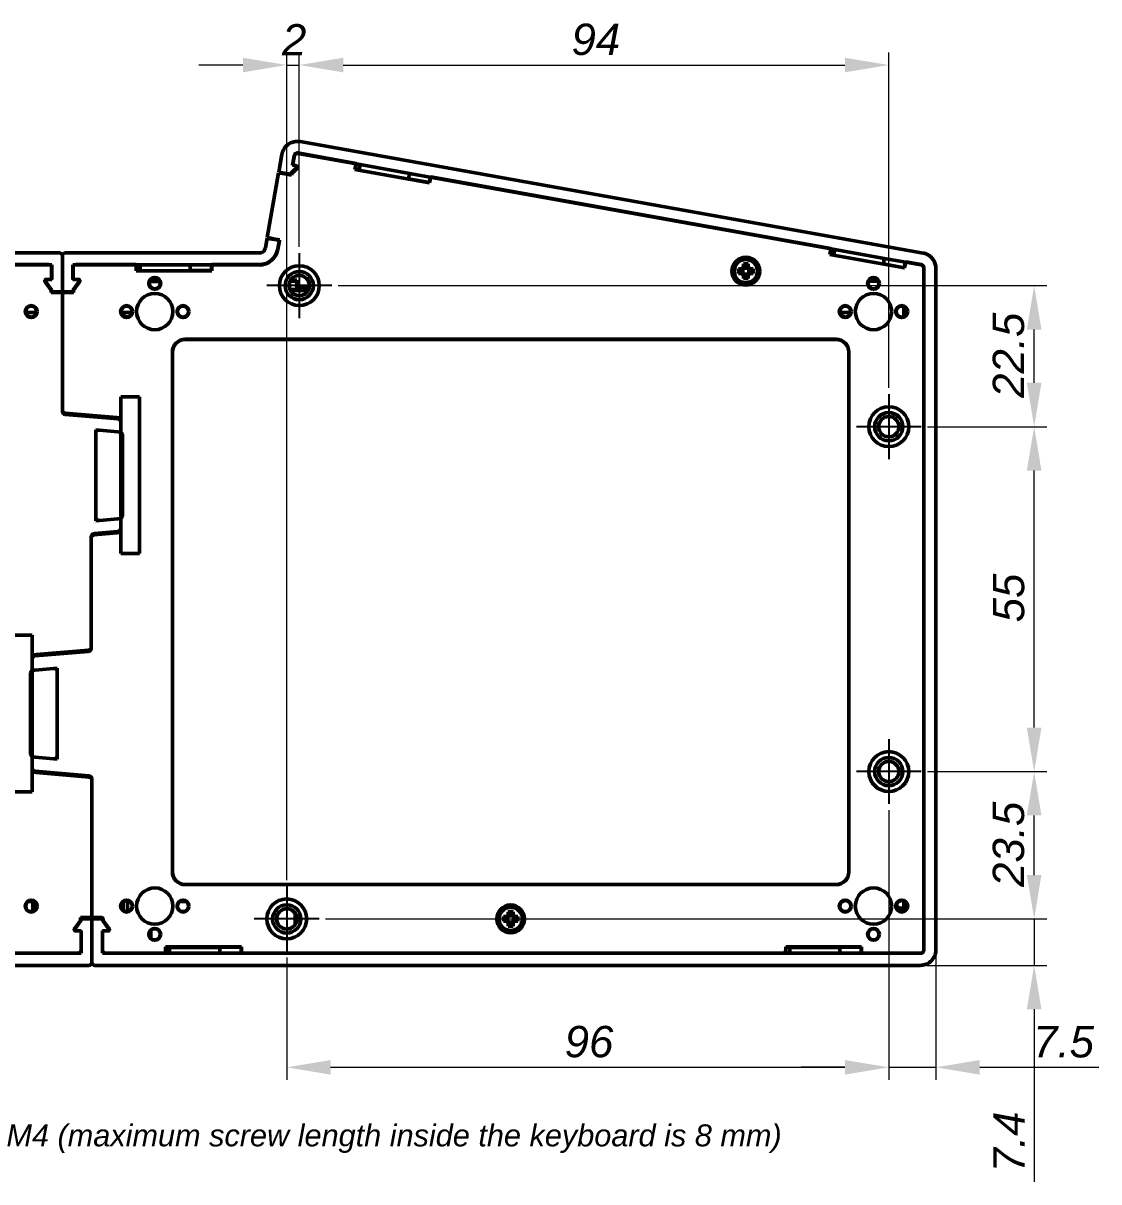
# Model space of a CAD drawing. Header units: millimetres. Extents: x 312 to 655, y 307 to 492.
# Drawn here: x 483.4 to 654.9, y 307.4 to 492.2 of the extents above; entities that cross this region are included whole.
import ezdxf

# ---------------------------------------------------------------- set-up
doc = ezdxf.new("R2010")
doc.units = ezdxf.units.MM
for name, color, linetype, lineweight in [('Center Mark(PEC)', 7, 'Continuous', 25), ('Dimensions(PEC)', 7, 'Continuous', 25), ('Symbols(PEC)', 7, 'Continuous', 25), ('Visible Edges(PEC)', 7, 'Continuous', 50)]:
    doc.layers.add(name, color=color, linetype=linetype, lineweight=lineweight)
doc.styles.add('ISO', font='')
doc.styles.get('ISO').set_extended_font_data('Arial', italic=True)
doc.dimstyles.new('PEC', dxfattribs={"dimtxt": 5, "dimasz": 7, "dimexe": 2, "dimexo": 1, "dimgap": 1.5, "dimtad": 1, "dimdec": 1, "dimrnd": 1e-08, "dimdsep": 46, "dimtxsty": 'ISO', "dimcen": 0.09, "dimdle": 6, "dimclrd": 7, "dimclre": 7, "dimclrt": 7, "dimazin": 3, "dimtfac": 0.5, "dimtdec": 3, "dimtmove": 0, "dimatfit": 3, "dimfxl": 1, "dimtolj": 1, "dimlwd": 15, "dimlwe": 15, "dimarcsym": 0})
doc.dimstyles.new('PEC$7', dxfattribs={"dimtxt": 5, "dimasz": 2.5, "dimexe": 2, "dimexo": 1, "dimgap": 1.5, "dimtad": 1, "dimdec": 1, "dimrnd": 1e-08, "dimdsep": 46, "dimtxsty": 'ISO', "dimcen": 0.09, "dimdle": 6, "dimclrd": 7, "dimclre": 7, "dimclrt": 7, "dimazin": 3, "dimtfac": 0.5, "dimtdec": 3, "dimtmove": 0, "dimatfit": 3, "dimfxl": 1, "dimtolj": 1, "dimlwd": 25, "dimlwe": 15, "dimarcsym": 0})

# ---------------------------------------------------------------- blocks, each defined once
blk = doc.blocks.new('*D14')
at = {"layer": 'Defpoints', "color": 0, "linetype": 'Continuous', "transparency": 16777216}
for p in [(621.38, 367.65), (525.38, 344.15), (621.38, 325.65)]:
    blk.add_point(p, dxfattribs=at)
at = {"layer": 'Dimensions(PEC)', "color": 7, "linetype": 'Continuous', "lineweight": 15, "transparency": 16777216}
for p, q in [((621.38, 366.65), (621.38, 323.65)), ((525.38, 343.15), (525.38, 323.65)), ((532.38, 325.65), (614.38, 325.65))]:
    blk.add_line(p, q, dxfattribs=at)
at = {"layer": 'Dimensions(PEC)', "color": 7, "linetype": 'Continuous', "transparency": 16777216}
for points in [[(532.38, 326.81), (532.38, 324.48), (525.38, 325.65)], [(614.38, 326.81), (614.38, 324.48), (621.38, 325.65)]]:
    blk.add_solid(points, dxfattribs=at)
at = {"layer": 'Dimensions(PEC)', "color": 7, "linetype": 'Continuous', "lineweight": 18, "transparency": 16777216, "insert": (569.69, 332.25), "char_height": 5, "attachment_point": 1, "style": 'ISO'}
blk.add_mtext('\\A1;96', dxfattribs=at)
blk = doc.blocks.new('*D15')
at = {"layer": 'Defpoints', "color": 0, "linetype": 'Continuous', "transparency": 16777216}
for p in [(621.38, 485.5), (527.38, 455.5), (621.38, 433)]:
    blk.add_point(p, dxfattribs=at)
at = {"layer": 'Dimensions(PEC)', "color": 7, "linetype": 'Continuous', "lineweight": 15, "transparency": 16777216}
for p, q in [((527.38, 456.5), (527.38, 487.5)), ((621.38, 434), (621.38, 487.5)), ((534.38, 485.5), (614.38, 485.5))]:
    blk.add_line(p, q, dxfattribs=at)
at = {"layer": 'Dimensions(PEC)', "color": 7, "linetype": 'Continuous', "transparency": 16777216}
for points in [[(534.38, 486.66), (534.38, 484.33), (527.38, 485.5)], [(614.38, 486.66), (614.38, 484.33), (621.38, 485.5)]]:
    blk.add_solid(points, dxfattribs=at)
at = {"layer": 'Dimensions(PEC)', "color": 7, "linetype": 'Continuous', "lineweight": 18, "transparency": 16777216, "insert": (570.78, 492.1), "char_height": 5, "attachment_point": 1, "style": 'ISO'}
blk.add_mtext('\\A1;94', dxfattribs=at)
blk = doc.blocks.new('*D16')
at = {"layer": 'Defpoints', "color": 0, "linetype": 'Continuous', "transparency": 16777216}
for p in [(626.56, 427.82), (644.56, 427.82), (626.56, 372.82)]:
    blk.add_point(p, dxfattribs=at)
at = {"layer": 'Dimensions(PEC)', "color": 7, "linetype": 'Continuous', "lineweight": 15, "transparency": 16777216}
for p, q in [((627.56, 427.82), (646.56, 427.82)), ((644.56, 379.82), (644.56, 420.82)), ((627.56, 372.82), (646.56, 372.82))]:
    blk.add_line(p, q, dxfattribs=at)
at = {"layer": 'Dimensions(PEC)', "color": 7, "linetype": 'Continuous', "transparency": 16777216}
for points in [[(643.39, 420.82), (645.72, 420.82), (644.56, 427.82)], [(643.39, 379.82), (645.72, 379.82), (644.56, 372.82)]]:
    blk.add_solid(points, dxfattribs=at)
at = {"layer": 'Dimensions(PEC)', "color": 7, "linetype": 'Continuous', "lineweight": 18, "transparency": 16777216, "insert": (637.97, 396.62), "char_height": 5, "attachment_point": 1, "rotation": 90, "style": 'ISO'}
blk.add_mtext('\\A1;55', dxfattribs=at)
blk = doc.blocks.new('*D17')
at = {"layer": 'Defpoints', "color": 0, "linetype": 'Continuous', "transparency": 16777216}
for p in [(626.56, 372.82), (644.56, 372.82), (530.56, 349.32)]:
    blk.add_point(p, dxfattribs=at)
at = {"layer": 'Dimensions(PEC)', "color": 7, "linetype": 'Continuous', "lineweight": 15, "transparency": 16777216}
for p, q in [((627.56, 372.82), (646.56, 372.82)), ((644.56, 356.32), (644.56, 365.82)), ((531.56, 349.32), (646.56, 349.32))]:
    blk.add_line(p, q, dxfattribs=at)
at = {"layer": 'Dimensions(PEC)', "color": 7, "linetype": 'Continuous', "transparency": 16777216}
for points in [[(643.39, 365.82), (645.72, 365.82), (644.56, 372.82)], [(643.39, 356.32), (645.72, 356.32), (644.56, 349.32)]]:
    blk.add_solid(points, dxfattribs=at)
at = {"layer": 'Dimensions(PEC)', "color": 7, "linetype": 'Continuous', "lineweight": 18, "transparency": 16777216, "insert": (637.95, 354.42), "char_height": 5, "attachment_point": 1, "rotation": 90, "style": 'ISO'}
blk.add_mtext('\\A1;23.5', dxfattribs=at)
blk = doc.blocks.new('*D18')
at = {"layer": 'Defpoints', "color": 0, "linetype": 'Continuous', "transparency": 16777216}
for p in [(532.56, 450.32), (644.56, 450.32), (626.56, 427.82)]:
    blk.add_point(p, dxfattribs=at)
at = {"layer": 'Dimensions(PEC)', "color": 7, "linetype": 'Continuous', "lineweight": 15, "transparency": 16777216}
for p, q in [((533.56, 450.32), (646.56, 450.32)), ((644.56, 434.82), (644.56, 443.32)), ((627.56, 427.82), (646.56, 427.82))]:
    blk.add_line(p, q, dxfattribs=at)
at = {"layer": 'Dimensions(PEC)', "color": 7, "linetype": 'Continuous', "transparency": 16777216}
for points in [[(643.39, 443.32), (645.72, 443.32), (644.56, 450.32)], [(643.39, 434.82), (645.72, 434.82), (644.56, 427.82)]]:
    blk.add_solid(points, dxfattribs=at)
at = {"layer": 'Dimensions(PEC)', "color": 7, "linetype": 'Continuous', "lineweight": 18, "transparency": 16777216, "insert": (637.95, 432.42), "char_height": 5, "attachment_point": 1, "rotation": 90, "style": 'ISO'}
blk.add_mtext('\\A1;22.5', dxfattribs=at)
blk = doc.blocks.new('*D19')
at = {"layer": 'Defpoints', "color": 0, "linetype": 'Continuous', "transparency": 16777216}
for p in [(527.38, 485.5), (527.38, 455.5), (525.38, 354.5)]:
    blk.add_point(p, dxfattribs=at)
at = {"layer": 'Dimensions(PEC)', "color": 7, "linetype": 'Continuous', "lineweight": 15, "transparency": 16777216}
for p, q in [((525.38, 355.5), (525.38, 487.5)), ((527.38, 456.5), (527.38, 487.5)), ((518.38, 485.5), (511.38, 485.5)), ((525.38, 485.5), (527.38, 485.5)), ((534.38, 485.5), (541.38, 485.5))]:
    blk.add_line(p, q, dxfattribs=at)
at = {"layer": 'Dimensions(PEC)', "color": 7, "linetype": 'Continuous', "transparency": 16777216}
for points in [[(518.38, 486.66), (518.38, 484.33), (525.38, 485.5)], [(534.38, 486.66), (534.38, 484.33), (527.38, 485.5)]]:
    blk.add_solid(points, dxfattribs=at)
at = {"layer": 'Dimensions(PEC)', "color": 7, "linetype": 'Continuous', "lineweight": 18, "transparency": 16777216, "insert": (524.62, 492.02), "char_height": 5, "attachment_point": 1, "style": 'ISO'}
blk.add_mtext('\\A1;2', dxfattribs=at)
blk = doc.blocks.new('*D20')
at = {"layer": 'Defpoints', "color": 0, "linetype": 'Continuous', "transparency": 16777216}
for p in [(530.56, 349.32), (644.56, 349.32), (626.4, 341.91)]:
    blk.add_point(p, dxfattribs=at)
at = {"layer": 'Dimensions(PEC)', "color": 7, "linetype": 'Continuous', "lineweight": 15, "transparency": 16777216}
for p, q in [((644.56, 356.32), (644.56, 363.32)), ((531.56, 349.32), (646.56, 349.32)), ((644.56, 349.32), (644.56, 341.91)), ((627.4, 341.91), (646.56, 341.91)), ((644.56, 334.91), (644.56, 307.39))]:
    blk.add_line(p, q, dxfattribs=at)
at = {"layer": 'Dimensions(PEC)', "color": 7, "linetype": 'Continuous', "transparency": 16777216}
for points in [[(643.39, 356.32), (645.72, 356.32), (644.56, 349.32)], [(643.39, 334.91), (645.72, 334.91), (644.56, 341.91)]]:
    blk.add_solid(points, dxfattribs=at)
at = {"layer": 'Dimensions(PEC)', "color": 7, "linetype": 'Continuous', "lineweight": 18, "transparency": 16777216, "insert": (638.06, 308.89), "char_height": 5, "attachment_point": 1, "rotation": 90, "style": 'ISO'}
blk.add_mtext('\\A1;7.4', dxfattribs=at)
blk = doc.blocks.new('*D21')
at = {"layer": 'Defpoints', "color": 0, "linetype": 'Continuous', "transparency": 16777216}
for p in [(621.38, 367.65), (628.89, 344.41), (628.89, 325.65)]:
    blk.add_point(p, dxfattribs=at)
at = {"layer": 'Dimensions(PEC)', "color": 7, "linetype": 'Continuous', "lineweight": 15, "transparency": 16777216}
for p, q in [((621.38, 366.65), (621.38, 323.65)), ((628.89, 343.41), (628.89, 323.65)), ((614.38, 325.65), (607.38, 325.65)), ((621.38, 325.65), (628.89, 325.65)), ((635.89, 325.65), (654.87, 325.65))]:
    blk.add_line(p, q, dxfattribs=at)
at = {"layer": 'Dimensions(PEC)', "color": 7, "linetype": 'Continuous', "transparency": 16777216}
for points in [[(614.38, 326.81), (614.38, 324.48), (621.38, 325.65)], [(635.89, 326.81), (635.89, 324.48), (628.89, 325.65)]]:
    blk.add_solid(points, dxfattribs=at)
at = {"layer": 'Dimensions(PEC)', "color": 7, "linetype": 'Continuous', "lineweight": 18, "transparency": 16777216, "insert": (644.39, 332.23), "char_height": 5, "attachment_point": 1, "style": 'ISO'}
blk.add_mtext('\\A1;7.5', dxfattribs=at)

msp = doc.modelspace()

# ---------------------------------------------------------------- linework, layer by layer
at = {"layer": 'Center Mark(PEC)', "linetype": 'Continuous'}
for p, q in [((527.38, 455.5), (527.38, 445.15)), ((532.56, 450.32), (522.21, 450.32)), ((621.38, 433), (621.38, 422.65)), ((626.56, 427.82), (616.21, 427.82)), ((621.38, 378), (621.38, 367.65)), ((626.56, 372.82), (616.21, 372.82)), ((525.38, 354.5), (525.38, 344.15)), ((530.56, 349.32), (520.21, 349.32))]:
    msp.add_line(p, q, dxfattribs=at)
at = {"layer": 'Visible Edges(PEC)'}
for p, q in [((626.84, 455.51), (527.52, 473.28)), ((524.62, 471.25), (524.11, 468.4)), ((527.16, 471.4), (537.09, 469.62)), ((536.43, 469.82), (527.17, 471.48)), ((526.32, 469.55), (526.58, 471)), ((526.86, 469.45), (526.32, 469.55)), ((526.59, 471.08), (526.34, 469.7)), ((526.47, 469.52), (526.96, 469.44)), ((536.25, 468.83), (536.43, 469.82)), ((536.43, 469.58), (536.31, 468.87)), ((536.94, 468.76), (537.09, 469.62)), ((537.09, 469.62), (544.97, 468.21)), ((524.09, 468.3), (522.28, 457.99)), ((524.23, 468.28), (524.11, 468.4)), ((526.14, 467.96), (525.08, 468.14)), ((526.06, 468.07), (525.1, 468.24)), ((526.06, 468.07), (526.09, 468.27)), ((526.06, 468.07), (526.14, 467.99)), ((526.09, 468.27), (526.92, 469.1)), ((526.18, 468.17), (526.14, 467.96)), ((527.02, 469.05), (526.22, 468.25)), ((526.8, 468.83), (526.82, 468.94)), ((526.97, 469.18), (526.98, 469.28)), ((527.08, 469.26), (527.06, 469.13)), ((536.25, 468.83), (536.31, 468.87)), ((548.16, 466.7), (536.25, 468.83)), ((536.31, 468.87), (536.94, 468.76)), ((536.93, 468.74), (536.94, 468.76)), ((544.97, 468.21), (544.81, 467.36)), ((544.97, 468.21), (612.79, 456.08)), ((548.34, 467.69), (548.16, 466.7)), ((612.16, 456.25), (548.34, 467.69)), ((544.81, 467.36), (544.81, 467.33)), ((544.81, 467.35), (548.12, 466.76)), ((548.12, 466.76), (548.24, 467.46)), ((548.16, 466.7), (548.12, 466.76)), ((522.26, 457.9), (521.99, 456.36)), ((522.26, 457.9), (522.41, 457.96)), ((523.24, 457.71), (524.2, 457.54)), ((523.26, 457.8), (524.22, 457.63)), ((523.95, 456.1), (524.2, 457.54)), ((524.22, 457.63), (523.96, 456.16)), ((489.1, 455.53), (457.56, 455.53)), ((489.6, 455.03), (489.6, 454.53)), ((489.6, 454.53), (489.6, 455.03)), ((521.01, 455.53), (490.1, 455.53)), ((611.99, 455.26), (612.16, 456.25)), ((611.99, 455.26), (612.04, 455.3)), ((623.89, 453.13), (611.99, 455.26)), ((612.17, 456.02), (612.04, 455.3)), ((612.04, 455.3), (612.63, 455.19)), ((612.63, 455.19), (612.64, 455.22)), ((612.63, 455.18), (612.63, 455.19)), ((612.64, 455.22), (612.79, 456.08)), ((612.79, 456.08), (620.66, 454.67)), ((620.51, 453.81), (620.66, 454.67)), ((620.66, 454.67), (626.56, 453.61)), ((477.2, 453.61), (487.91, 453.61)), ((477.85, 453.68), (487.39, 453.68)), ((487.86, 453.36), (487.91, 453.61)), ((487.89, 453.18), (487.89, 451.47)), ((487.91, 453.61), (487.91, 451.32)), ((489.6, 449.31), (489.6, 454.53)), ((489.6, 454.53), (489.6, 449.31)), ((491.29, 453.61), (502, 453.61)), ((491.29, 451.32), (491.29, 453.61)), ((491.29, 453.61), (491.34, 453.36)), ((491.3, 453.18), (491.3, 451.47)), ((501.35, 453.68), (491.8, 453.68)), ((501.35, 452.67), (501.35, 453.68)), ((501.4, 453.45), (501.4, 452.72)), ((502, 453.61), (510, 453.61)), ((502, 453.61), (502, 452.74)), ((502, 452.71), (502, 452.74)), ((510, 453.61), (521, 453.61)), ((510, 452.74), (510, 453.61)), ((510, 452.74), (510, 452.71)), ((513.4, 452.72), (513.4, 453.45)), ((513.45, 453.68), (513.44, 452.67)), ((521, 453.68), (513.45, 453.68)), ((597.43, 452.99), (597.95, 452.99)), ((598.02, 452.83), (597.51, 452.83)), ((597.95, 452.99), (598.21, 453.25)), ((598.37, 453.18), (598.02, 452.83)), ((598.02, 452.83), (598.02, 452.83)), ((598.08, 452.89), (598.08, 452.35)), ((598.21, 453.25), (598.21, 453.77)), ((598.86, 453.12), (598.31, 453.12)), ((598.37, 453.69), (598.37, 453.19)), ((598.79, 453.19), (598.79, 453.69)), ((598.79, 453.18), (598.79, 453.19)), ((599.15, 452.83), (598.79, 453.18)), ((598.96, 453.77), (598.96, 453.25)), ((598.96, 453.25), (599.22, 452.99)), ((599.08, 452.35), (599.08, 452.89)), ((599.66, 452.83), (599.15, 452.83)), ((599.22, 452.99), (599.74, 452.99)), ((620.5, 453.77), (620.51, 453.78)), ((620.51, 453.81), (620.51, 453.78)), ((620.51, 453.78), (623.85, 453.18)), ((623.85, 453.18), (623.98, 453.91)), ((623.89, 453.13), (623.85, 453.18)), ((624.07, 454.12), (623.89, 453.13)), ((626.53, 453.67), (624.07, 454.12)), ((626.94, 344.36), (626.94, 453.18)), ((626.98, 453.12), (626.98, 344.33)), ((628.89, 344.41), (628.89, 453.05)), ((486.8, 451.07), (486.8, 451.17)), ((487.77, 449.63), (486.83, 450.98)), ((486.9, 451.07), (486.9, 451.17)), ((487.91, 449.58), (486.93, 450.98)), ((486.95, 451.32), (487.74, 451.32)), ((487.05, 451.32), (487.91, 451.32)), ((491.29, 451.32), (492.15, 451.32)), ((492.27, 450.98), (491.29, 449.58)), ((492.37, 450.98), (491.43, 449.63)), ((491.45, 451.32), (492.25, 451.32)), ((492.3, 451.17), (492.3, 451.07)), ((492.4, 451.17), (492.4, 451.07)), ((501.35, 452.67), (501.4, 452.72)), ((513.44, 452.67), (501.35, 452.67)), ((501.4, 452.72), (502, 452.72)), ((502, 452.71), (502, 452.7)), ((505.16, 450.99), (503.51, 450.99)), ((510, 452.72), (513.4, 452.72)), ((510, 452.7), (510, 452.71)), ((513.44, 452.67), (513.4, 452.72)), ((527, 451.04), (525.93, 451.04)), ((526, 451.16), (527, 451.16)), ((527, 451.21), (526.03, 451.21)), ((527, 451.21), (526.99, 449.91)), ((597.95, 452.25), (597.43, 452.25)), ((597.51, 452.41), (598.02, 452.41)), ((598.21, 451.99), (597.95, 452.25)), ((598.02, 452.41), (598.37, 452.06)), ((598.21, 451.47), (598.21, 451.99)), ((598.31, 452.12), (598.86, 452.12)), ((598.37, 452.06), (598.37, 452.05)), ((598.37, 452.05), (598.37, 451.55)), ((598.79, 452.06), (599.15, 452.41)), ((598.79, 451.55), (598.79, 452.05)), ((599.22, 452.25), (598.96, 451.99)), ((598.96, 451.99), (598.96, 451.47)), ((599.15, 452.41), (599.66, 452.41)), ((599.15, 452.41), (599.15, 452.41)), ((599.74, 452.25), (599.22, 452.25)), ((618.13, 451.02), (619.75, 451.02)), ((487.6, 450.02), (487.6, 449.88)), ((487.8, 449.54), (487.8, 449.22)), ((487.8, 449.22), (489.1, 449.22)), ((487.82, 449.31), (488.01, 449.31)), ((487.91, 449.58), (487.91, 449.41)), ((488.01, 449.31), (489.1, 449.31)), ((489.6, 449.31), (489.1, 449.31)), ((489.1, 449.22), (489.6, 449.22)), ((489.6, 449.31), (489.6, 449.22)), ((489.6, 449.22), (489.6, 449.31)), ((490.1, 449.31), (489.6, 449.31)), ((489.6, 449.22), (490.1, 449.22)), ((489.6, 449.22), (489.6, 430.49)), ((489.6, 430.28), (489.6, 449.22)), ((490.1, 449.31), (491.19, 449.31)), ((491.4, 449.22), (490.1, 449.22)), ((491.19, 449.31), (491.38, 449.31)), ((491.29, 449.41), (491.29, 449.58)), ((491.4, 449.54), (491.4, 449.22)), ((491.6, 449.88), (491.6, 450.02)), ((525.88, 449.71), (528.89, 449.71)), ((528.79, 449.52), (525.97, 449.52)), ((526.99, 449.91), (528.95, 449.91)), ((528.99, 450.12), (528.99, 450.52)), ((485.49, 446.02), (483.76, 446.02)), ((500.71, 446.02), (498.97, 446.02)), ((499.24, 445.53), (499.89, 445.3)), ((615.31, 446.02), (613.57, 446.02)), ((623.78, 445.37), (623.78, 446.99)), ((509.18, 441.76), (612.98, 441.76)), ((612.98, 441.72), (509.18, 441.72)), ((507.15, 356.82), (507.15, 439.72)), ((507.18, 439.72), (507.18, 356.82)), ((614.98, 356.82), (614.98, 439.72)), ((615.02, 439.72), (615.02, 356.82)), ((498.92, 429.72), (498.92, 432.57)), ((498.92, 432.57), (501.92, 432.57)), ((501.92, 432.57), (501.92, 407.57)), ((490.05, 429.99), (498.92, 429.22)), ((498.46, 429.05), (490.05, 429.78)), ((498.72, 428.95), (498.72, 429.23)), ((498.92, 429.72), (498.92, 429.22)), ((498.92, 410.92), (498.92, 429.22)), ((494.92, 412.82), (494.92, 427.32)), ((494.92, 427.32), (498.42, 427.01)), ((495.19, 427.22), (494.92, 427.22)), ((494.92, 427.02), (494.98, 427.02)), ((498.92, 426.97), (498.42, 427.01)), ((498.92, 426.97), (498.92, 428.55)), ((499.17, 426.49), (499.17, 413.65)), ((498.42, 413.13), (494.92, 412.82)), ((495.06, 413.02), (494.92, 413.02)), ((498.42, 413.13), (498.92, 413.17)), ((498.92, 411.59), (498.92, 413.17)), ((494.21, 392.69), (494.21, 410.26)), ((494.66, 410.76), (498.46, 411.09)), ((498.92, 410.92), (494.66, 410.55)), ((498.72, 410.9), (498.72, 411.19)), ((498.92, 410.92), (498.92, 410.42)), ((498.92, 407.57), (498.92, 410.42)), ((494.21, 410.05), (494.21, 392.49)), ((501.92, 407.57), (498.92, 407.57)), ((481.78, 394.57), (484.78, 394.57)), ((484.78, 394.57), (484.78, 391.91)), ((484.78, 391.41), (493.75, 392.19)), ((484.78, 391.41), (484.78, 391.91)), ((493.75, 391.99), (485.24, 391.25)), ((484.78, 391.41), (484.78, 372.74)), ((484.78, 390.75), (484.78, 388.97)), ((484.98, 391.42), (484.98, 391.15)), ((484.53, 375.65), (484.53, 388.49)), ((485.28, 389.01), (484.78, 388.97)), ((485.28, 389.01), (488.78, 389.32)), ((488.78, 389.22), (488.51, 389.22)), ((488.72, 389.02), (488.78, 389.02)), ((488.78, 389.32), (488.78, 374.82)), ((484.78, 375.17), (484.78, 373.39)), ((484.78, 375.17), (485.28, 375.13)), ((488.78, 374.82), (485.28, 375.13)), ((488.78, 375.02), (488.64, 375.02)), ((484.78, 372.24), (484.78, 372.74)), ((493.85, 371.95), (484.78, 372.74)), ((484.78, 372.24), (484.78, 369.57)), ((484.98, 372.99), (484.98, 372.72)), ((485.24, 372.89), (493.85, 372.14)), ((494.3, 371.64), (494.3, 349.52)), ((494.3, 349.52), (494.3, 371.45)), ((484.78, 369.57), (481.78, 369.57)), ((509.18, 354.82), (612.98, 354.82)), ((612.98, 354.78), (509.18, 354.78)), ((484.9, 352.12), (484.18, 352.12)), ((485.08, 352.12), (484.9, 352.12)), ((484.9, 350.53), (484.9, 352.12)), ((485.3, 350.8), (485.3, 351.93)), ((499.3, 351.02), (499.3, 352.06)), ((500, 352.12), (500.29, 352.12)), ((500, 352.12), (500, 350.5)), ((508.39, 352.12), (509.29, 352.12)), ((622.58, 351.19), (623.05, 351.19)), ((623.05, 351.19), (623.05, 350.58)), ((623.78, 351.02), (623.78, 352.17)), ((492.49, 349.52), (492.49, 349.15)), ((493.8, 349.52), (492.49, 349.52)), ((492.5, 349.52), (492.5, 349.17)), ((492.71, 349.33), (492.57, 349.33)), ((493.8, 349.33), (492.71, 349.33)), ((494.3, 349.52), (493.8, 349.52)), ((493.8, 349.33), (494.3, 349.33)), ((494.3, 349.52), (494.3, 349.33)), ((494.3, 349.33), (494.3, 349.52)), ((494.8, 349.52), (494.3, 349.52)), ((494.3, 342.91), (494.3, 349.33)), ((494.3, 349.33), (494.3, 342.91)), ((494.3, 349.33), (494.8, 349.33)), ((494.8, 349.52), (495.95, 349.52)), ((494.8, 349.33), (495.89, 349.33)), ((496.03, 349.33), (495.89, 349.33)), ((496.1, 349.37), (496.1, 349.17)), ((499.03, 351.02), (499.3, 351.02)), ((499.3, 350.67), (499.3, 351.02)), ((526.72, 348.4), (526.72, 350.24)), ((526.8, 350.1), (526.8, 348.54)), ((559.93, 349.69), (560.45, 349.69)), ((560.52, 349.53), (560.01, 349.53)), ((560.45, 349.69), (560.71, 349.95)), ((560.87, 349.88), (560.52, 349.53)), ((560.52, 349.53), (560.52, 349.53)), ((560.58, 349.59), (560.58, 349.05)), ((560.71, 349.95), (560.71, 350.47)), ((561.36, 349.82), (560.81, 349.82)), ((560.87, 350.39), (560.87, 349.89)), ((561.29, 349.89), (561.29, 350.39)), ((561.29, 349.88), (561.29, 349.89)), ((561.65, 349.53), (561.29, 349.88)), ((561.46, 350.47), (561.46, 349.95)), ((561.46, 349.95), (561.72, 349.69)), ((561.58, 349.05), (561.58, 349.59)), ((562.16, 349.53), (561.65, 349.53)), ((561.72, 349.69), (562.24, 349.69)), ((623.05, 351.02), (623.78, 351.02)), ((623.78, 350.55), (623.78, 351.02)), ((491.5, 347.54), (491.5, 347.64)), ((491.53, 347.73), (492.47, 349.07)), ((491.6, 347.54), (491.6, 347.64)), ((491.63, 347.73), (492.61, 349.14)), ((492.35, 348.9), (492.35, 348.76)), ((492.37, 348.92), (492.37, 348.92)), ((492.41, 348.92), (492.37, 348.92)), ((492.41, 348.99), (492.41, 348.92)), ((492.47, 349.07), (492.48, 349.08)), ((492.61, 349.23), (492.61, 349.14)), ((495.99, 349.14), (495.99, 349.23)), ((495.99, 349.14), (496.98, 347.73)), ((496.13, 349.08), (497.08, 347.73)), ((496.2, 348.92), (496.2, 348.99)), ((496.24, 348.92), (496.2, 348.92)), ((496.24, 348.92), (496.24, 348.92)), ((496.26, 348.76), (496.26, 348.9)), ((496.57, 348.32), (496.57, 348.46)), ((496.62, 348.38), (496.62, 348.24)), ((497, 347.64), (497, 347.54)), ((497.1, 347.64), (497.1, 347.54)), ((503.7, 347.47), (503.7, 346.26)), ((560.45, 348.95), (559.93, 348.95)), ((560.01, 349.11), (560.52, 349.11)), ((560.71, 348.69), (560.45, 348.95)), ((560.52, 349.11), (560.87, 348.76)), ((560.71, 348.17), (560.71, 348.69)), ((560.81, 348.82), (561.36, 348.82)), ((560.87, 348.76), (560.87, 348.75)), ((560.87, 348.75), (560.87, 348.25)), ((561.29, 348.76), (561.65, 349.11)), ((561.29, 348.25), (561.29, 348.75)), ((561.72, 348.95), (561.46, 348.69)), ((561.46, 348.69), (561.46, 348.17)), ((561.65, 349.11), (562.16, 349.11)), ((561.65, 349.11), (561.65, 349.11)), ((562.24, 348.95), (561.72, 348.95)), ((492.45, 347.39), (491.65, 347.39)), ((492.61, 347.39), (491.75, 347.39)), ((492.35, 347.39), (492.35, 347.39)), ((492.6, 347.24), (492.6, 344.36)), ((492.61, 347.39), (492.61, 343.83)), ((496.85, 347.39), (495.99, 347.39)), ((495.99, 343.83), (495.99, 347.39)), ((496.01, 347.24), (496.01, 344.36)), ((496.95, 347.39), (496.16, 347.39)), ((496.26, 347.39), (496.26, 347.39)), ((496.57, 347.39), (496.57, 347.39)), ((496.62, 347.39), (496.62, 347.39)), ((492.61, 343.83), (481.9, 343.83)), ((492.1, 343.86), (482.55, 343.86)), ((492.61, 343.83), (492.55, 344.15)), ((496.06, 344.15), (495.99, 343.83)), ((506.7, 343.83), (495.99, 343.83)), ((496.51, 343.86), (506.05, 343.86)), ((506.05, 343.86), (506.06, 344.87)), ((506.06, 343.86), (506.05, 343.86)), ((506.06, 344.87), (518.15, 344.87)), ((506.06, 344.87), (506.1, 344.82)), ((518.1, 344.82), (506.1, 344.82)), ((506.1, 344.82), (506.1, 343.99)), ((506.7, 344.77), (506.7, 344.77)), ((506.7, 344.77), (514.7, 344.77)), ((506.7, 344.73), (506.7, 344.77)), ((506.7, 344.7), (506.7, 344.73)), ((506.7, 343.83), (506.7, 344.7)), ((514.7, 343.83), (506.7, 343.83)), ((514.7, 344.77), (514.7, 344.77)), ((514.7, 344.73), (514.7, 344.77)), ((514.7, 344.73), (514.7, 344.7)), ((514.7, 343.83), (514.7, 344.7)), ((605.58, 343.83), (514.7, 343.83)), ((518.15, 344.87), (518.1, 344.82)), ((518.1, 343.99), (518.1, 344.82)), ((518.15, 343.86), (518.14, 343.86)), ((518.15, 344.87), (518.15, 343.86)), ((518.15, 343.86), (604.93, 343.86)), ((604.93, 343.86), (604.94, 344.87)), ((604.94, 343.86), (604.93, 343.86)), ((604.94, 344.87), (617.03, 344.87)), ((604.94, 344.87), (604.98, 344.82)), ((616.98, 344.82), (604.98, 344.82)), ((604.98, 344.82), (604.98, 343.99)), ((605.58, 344.77), (605.58, 344.77)), ((605.58, 344.77), (613.58, 344.77)), ((605.58, 344.73), (605.58, 344.77)), ((605.58, 344.7), (605.58, 344.73)), ((605.58, 343.83), (605.58, 344.7)), ((613.58, 343.83), (605.58, 343.83)), ((613.58, 344.77), (613.58, 344.77)), ((613.58, 344.73), (613.58, 344.77)), ((613.58, 344.73), (613.58, 344.7)), ((613.58, 343.83), (613.58, 344.7)), ((626.48, 343.83), (613.58, 343.83)), ((617.03, 344.87), (616.98, 344.82)), ((616.98, 343.99), (616.98, 344.82)), ((617.03, 343.86), (617.02, 343.86)), ((617.03, 344.87), (617.03, 343.86)), ((617.03, 343.86), (626.44, 343.86)), ((343.17, 341.91), (493.8, 341.91)), ((494.3, 342.91), (494.3, 342.41)), ((494.3, 342.41), (494.3, 342.91)), ((494.8, 341.91), (626.4, 341.91))]:
    msp.add_line(p, q, dxfattribs=at)
for centre, radius in [((598.58, 452.62), 2.22), ((598.58, 452.62), 2.1), ((527.38, 450.32), 3.18), ((527.38, 450.32), 3.18), ((598.58, 452.62), 1.95), ((598.58, 452.62), 1.85), ((504.34, 450.68), 0.95), ((527.38, 450.32), 2.25), ((527.38, 450.32), 1.62), ((618.94, 450.68), 0.95), ((618.94, 450.68), 0.88), ((504.34, 446.18), 2.9), ((618.94, 446.18), 2.9), ((484.63, 446.18), 0.95), ((484.63, 446.18), 0.88), ((499.84, 446.18), 0.95), ((499.84, 446.18), 0.88), ((508.84, 446.18), 0.95), ((508.84, 446.18), 0.88), ((614.44, 446.18), 0.95), ((614.44, 446.18), 0.88), ((623.44, 446.18), 0.95), ((623.44, 446.18), 0.88), ((621.38, 427.82), 3.18), ((621.38, 427.82), 3.18), ((621.38, 427.82), 2.25), ((621.38, 427.82), 1.62), ((621.38, 372.82), 3.18), ((621.38, 372.82), 3.18), ((621.38, 372.82), 2.25), ((621.38, 372.82), 1.62), ((504.34, 351.36), 2.9), ((618.94, 351.36), 2.9), ((484.63, 351.36), 0.95), ((484.63, 351.36), 0.88), ((499.84, 351.36), 0.95), ((499.84, 351.36), 0.88), ((508.84, 351.36), 0.95), ((508.84, 351.36), 0.88), ((525.38, 349.32), 3.18), ((525.38, 349.32), 3.18), ((525.38, 349.32), 2.25), ((561.08, 349.32), 2.22), ((561.08, 349.32), 2.1), ((561.08, 349.32), 1.95), ((561.08, 349.32), 1.85), ((614.44, 351.36), 0.95), ((614.44, 351.36), 0.88), ((623.44, 351.36), 0.95), ((525.38, 349.32), 1.62), ((504.34, 346.86), 0.95), ((504.34, 346.86), 0.88), ((618.94, 346.86), 0.95), ((618.94, 346.86), 0.88)]:
    msp.add_circle(centre, radius, dxfattribs=at)
for centre, radius, start, end in [((527.08, 470.99), 0.5, 79.84, 170), ((526.49, 469.67), 0.15, 170, 260), ((526.84, 469.3), 0.15, 350, 80), ((526.93, 469.29), 0.15, 350, 80), ((526.33, 468.15), 0.15, 135, 170), ((526.82, 469.2), 0.15, 315, 350), ((526.91, 469.16), 0.15, 315, 350), ((489.1, 455.03), 0.5, 0, 90), ((490.1, 455.03), 0.5, 90, 180), ((521, 456.68), 3, 270, 350), ((487.39, 453.18), 0.5, 0, 90), ((491.8, 453.18), 0.5, 90, 180), ((626.44, 453.18), 0.5, 0, 79.84), ((486.95, 451.17), 0.15, 90, 180), ((486.95, 451.07), 0.15, 180, 215), ((487.05, 451.17), 0.15, 90, 180), ((487.05, 451.07), 0.15, 180, 215), ((487.74, 451.47), 0.15, 270, 0), ((491.45, 451.47), 0.15, 180, 270), ((492.15, 451.17), 0.15, 0, 90), ((492.25, 451.17), 0.15, 0, 90), ((492.15, 451.07), 0.15, 325, 0), ((492.25, 451.07), 0.15, 325, 0), ((504.34, 450.68), 0.88, 159.4591, 20.5409), ((504.34, 450.68), 0.88, 20.5409, 159.4591), ((487.65, 449.54), 0.15, 0, 35), ((491.55, 449.54), 0.15, 145, 180), ((509.18, 439.72), 2.04, 90, 180), ((509.18, 439.72), 2, 90, 180), ((612.98, 439.72), 2.04, 0, 90), ((612.98, 439.72), 2, 0, 90), ((490.1, 430.49), 0.5, 180, 265), ((490.1, 430.28), 0.5, 180, 265), ((498.42, 428.55), 0.5, 0, 85), ((495.42, 426.77), 0.5, 85, 180), ((498.67, 426.49), 0.5, 0, 85), ((495.42, 413.37), 0.5, 180, 275), ((498.67, 413.65), 0.5, 275, 0), ((494.71, 410.26), 0.5, 95, 180), ((494.71, 410.05), 0.5, 95, 180), ((498.42, 411.59), 0.5, 275, 0), ((493.71, 392.69), 0.5, 275, 0), ((493.71, 392.49), 0.5, 275, 0), ((485.28, 390.75), 0.5, 95, 180), ((485.03, 388.49), 0.5, 95, 180), ((488.28, 388.77), 0.5, 0, 95), ((485.03, 375.65), 0.5, 180, 265), ((488.28, 375.37), 0.5, 265, 0), ((485.28, 373.39), 0.5, 180, 265), ((493.8, 371.64), 0.5, 0, 85), ((493.8, 371.45), 0.5, 0, 85), ((509.18, 356.82), 2.04, 180, 270), ((509.18, 356.82), 2, 180, 270), ((612.98, 356.82), 2.04, 270, 0), ((612.98, 356.82), 2, 270, 0), ((623.44, 351.36), 0.88, 243.614, 191.711), ((623.44, 351.36), 0.88, 191.711, 243.614), ((495.95, 349.37), 0.15, 0, 90), ((491.65, 347.64), 0.15, 145, 180), ((491.65, 347.54), 0.15, 180, 270), ((491.75, 347.64), 0.15, 145, 180), ((491.75, 347.54), 0.15, 180, 270), ((496.25, 349.17), 0.15, 180, 215), ((496.85, 347.54), 0.15, 270, 0), ((496.95, 347.54), 0.15, 270, 0), ((496.85, 347.64), 0.15, 0, 35), ((496.95, 347.64), 0.15, 0, 35), ((492.45, 347.24), 0.15, 0, 90), ((496.16, 347.24), 0.15, 90, 180), ((492.1, 344.36), 0.5, 270, 0), ((496.51, 344.36), 0.5, 180, 270), ((626.44, 344.36), 0.5, 270, 0), ((493.8, 342.41), 0.5, 270, 0), ((494.8, 342.41), 0.5, 180, 270)]:
    msp.add_arc(centre, radius, start, end, dxfattribs=at)
for centre, major_axis, ratio, start_param, end_param in [((527.07, 470.91), (-0.058, 0.499), 0.99585, 5.991165, 7.562229), ((525.08, 468.13), (-0.985, 0.174), 0.017455, 4.712389, 6.283185), ((525.1, 468.22), (0.985, -0.174), 0.017486, 1.570804, 3.167781), ((527.31, 468.85), (0.169, 0.473), 0.994058, 1.607435, 1.740891), ((527.31, 468.85), (0.169, 0.473), 0.994058, 0.813806, 1.074579), ((523.25, 457.72), (-0.985, 0.173), 0.017412, 6.256997, 7.853974), ((523.26, 457.82), (0.985, -0.174), 0.017455, 3.141593, 4.712389), ((520.99, 456.62), (0.38, -2.99), 0.996133, 6.15676, 7.551438), ((599.59, 452.62), (0, -4.34), 0.499722, 4.626022, 4.798756), ((598.58, 451.61), (-4.34, 0), 0.499722, 4.626022, 4.798756), ((597.57, 452.62), (0, 4.34), 0.499722, 4.626022, 4.798756), ((626.47, 453.12), (0.386, 0.323), 0.993555, 5.589514, 6.976857), ((598.58, 453.63), (4.34, 0), 0.499722, 4.626022, 4.798756), ((487.82, 449.41), (-0.1, 0), 0.999848, 1.382619, 1.570796), ((488.01, 449.41), (-0.1, 0), 0.999848, 0, 1.570796), ((491.19, 449.41), (0.1, 0), 0.999848, 4.712389, 6.283185), ((491.38, 449.41), (0.1, 0), 0.999848, 4.712389, 4.900566), ((492.71, 349.23), (-0.1, 0), 0.999848, 4.712389, 6.283185), ((495.89, 349.23), (0.1, 0), 0.999848, 0, 1.570796), ((562.09, 349.32), (0, -4.34), 0.499722, 4.626022, 4.798756), ((561.08, 348.31), (-4.34, 0), 0.499722, 4.626022, 4.798756), ((560.07, 349.32), (0, 4.34), 0.499722, 4.626022, 4.798756), ((492.34, 349.15), (0.086, 0.123), 0.999537, 4.712389, 5.323472), ((561.08, 350.33), (4.34, 0), 0.499722, 4.626022, 4.798756), ((626.47, 344.33), (0.356, -0.356), 0.992433, 5.501585, 7.064785)]:
    msp.add_ellipse(centre, major_axis=major_axis, ratio=ratio, start_param=start_param, end_param=end_param, dxfattribs=at)
for points, knots in [([(524.62, 471.25), (524.66, 471.51), (524.75, 471.76), (524.99, 472.23), (525.15, 472.44), (525.53, 472.8), (525.75, 472.96), (526.22, 473.19), (526.47, 473.26), (526.99, 473.34), (527.26, 473.33), (527.52, 473.28)], [-1.279044, -1.279044, -1.279044, -1.279044, -0.964831, -0.964831, -0.650618, -0.650618, -0.336405, -0.336405, -0.022193, -0.022193, 0.29202, 0.29202, 0.29202, 0.29202]), ([(521.01, 455.53), (521.1, 455.53), (521.19, 455.54), (521.37, 455.59), (521.46, 455.63), (521.61, 455.73), (521.69, 455.79), (521.81, 455.93), (521.86, 456.01), (521.94, 456.18), (521.97, 456.27), (521.99, 456.36)], [-0.126425, -0.126425, -0.126425, -0.126425, 0.15251, 0.15251, 0.431446, 0.431446, 0.710381, 0.710381, 0.989317, 0.989317, 1.268252, 1.268252, 1.268252, 1.268252]), ([(626.84, 455.51), (627.06, 455.47), (627.29, 455.4), (627.7, 455.19), (627.9, 455.06), (628.24, 454.75), (628.39, 454.57), (628.64, 454.18), (628.73, 453.96), (628.86, 453.52), (628.89, 453.29), (628.89, 453.05)], [-0.693671, -0.693671, -0.693671, -0.693671, -0.416203, -0.416203, -0.138734, -0.138734, 0.138734, 0.138734, 0.416203, 0.416203, 0.693671, 0.693671, 0.693671, 0.693671]), ([(492.48, 349.08), (492.48, 349.09), (492.48, 349.09), (492.49, 349.11), (492.49, 349.11), (492.5, 349.13), (492.5, 349.14), (492.5, 349.15), (492.5, 349.16), (492.5, 349.17)], [0, 0, 0, 0, 0.152833, 0.152833, 0.3056661, 0.3056661, 0.4584991, 0.4584991, 0.6113321, 0.6113321, 0.6113321, 0.6113321]), ([(628.89, 344.41), (628.89, 344.14), (628.85, 343.88), (628.69, 343.39), (628.57, 343.15), (628.26, 342.73), (628.08, 342.54), (627.65, 342.23), (627.42, 342.11), (626.92, 341.95), (626.66, 341.91), (626.4, 341.91)], [-0.7816, -0.7816, -0.7816, -0.7816, -0.46896, -0.46896, -0.15632, -0.15632, 0.15632, 0.15632, 0.46896, 0.46896, 0.7816, 0.7816, 0.7816, 0.7816])]:
    msp.add_open_spline(points, degree=3, knots=knots, dxfattribs=at)
for points, weights in [([(597.51, 452.83), (597.47, 452.91), (597.43, 452.99)], [1, 1.00016853963, 1]), ([(598.21, 453.77), (598.29, 453.73), (598.37, 453.69)], [1, 1.00016853967, 1]), ([(598.79, 453.69), (598.87, 453.73), (598.96, 453.77)], [1, 1.00016853966, 1]), ([(599.74, 452.99), (599.7, 452.91), (599.66, 452.83)], [1, 1.00016853967, 1]), ([(597.43, 452.25), (597.47, 452.33), (597.51, 452.41)], [1, 1.00016853963, 1]), ([(598.37, 451.55), (598.29, 451.51), (598.21, 451.47)], [1, 1.00016853968, 1]), ([(598.96, 451.47), (598.87, 451.51), (598.79, 451.55)], [1, 1.00016853964, 1]), ([(599.66, 452.41), (599.7, 452.33), (599.74, 452.25)], [1, 1.00016853969, 1]), ([(498.38, 429.06), (498.39, 429.16), (498.4, 429.26)], [1.3286506205, 1.33364963047, 1.33644674908]), ([(498.39, 410.88), (498.38, 410.98), (498.36, 411.08)], [1.33330011584, 1.32947467675, 1.32346502313]), ([(485.28, 391.45), (485.29, 391.35), (485.3, 391.25)], [1.33974634397, 1.33901843543, 1.33620167115]), ([(485.31, 372.89), (485.3, 372.79), (485.29, 372.7)], [1.33290073111, 1.33655830627, 1.33833148231]), ([(560.01, 349.53), (559.97, 349.61), (559.93, 349.69)], [1, 1.00016853963, 1]), ([(560.71, 350.47), (560.79, 350.43), (560.87, 350.39)], [1, 1.00016853967, 1]), ([(561.29, 350.39), (561.37, 350.43), (561.46, 350.47)], [1, 1.00016853966, 1]), ([(562.24, 349.69), (562.2, 349.61), (562.16, 349.53)], [1, 1.00016853967, 1]), ([(559.93, 348.95), (559.97, 349.03), (560.01, 349.11)], [1, 1.00016853963, 1]), ([(560.87, 348.25), (560.79, 348.21), (560.71, 348.17)], [1, 1.00016853968, 1]), ([(561.46, 348.17), (561.37, 348.21), (561.29, 348.25)], [1, 1.00016853964, 1]), ([(562.16, 349.11), (562.2, 349.03), (562.24, 348.95)], [1, 1.00016853969, 1])]:
    msp.add_rational_spline(points, weights, degree=2, dxfattribs=at)
for points in [[(597.95, 452.99), (597.97, 452.94), (598, 452.88), (598.02, 452.83)], [(598.21, 453.25), (598.26, 453.23), (598.32, 453.21), (598.37, 453.18)], [(598.96, 453.25), (598.9, 453.23), (598.85, 453.21), (598.79, 453.18)], [(599.22, 452.99), (599.19, 452.94), (599.17, 452.88), (599.15, 452.83)], [(597.95, 452.25), (597.97, 452.3), (598, 452.36), (598.02, 452.41)], [(598.21, 451.99), (598.26, 452.01), (598.32, 452.03), (598.37, 452.06)], [(598.96, 451.99), (598.9, 452.01), (598.85, 452.03), (598.79, 452.06)], [(599.22, 452.25), (599.19, 452.3), (599.17, 452.36), (599.15, 452.41)], [(560.45, 349.69), (560.47, 349.64), (560.5, 349.58), (560.52, 349.53)], [(560.71, 349.95), (560.76, 349.93), (560.82, 349.91), (560.87, 349.88)], [(561.46, 349.95), (561.4, 349.93), (561.35, 349.91), (561.29, 349.88)], [(561.72, 349.69), (561.69, 349.64), (561.67, 349.58), (561.65, 349.53)], [(560.45, 348.95), (560.47, 349), (560.5, 349.06), (560.52, 349.11)], [(560.71, 348.69), (560.76, 348.71), (560.82, 348.73), (560.87, 348.76)], [(561.46, 348.69), (561.4, 348.71), (561.35, 348.73), (561.29, 348.76)], [(561.72, 348.95), (561.69, 349), (561.67, 349.06), (561.65, 349.11)]]:
    msp.add_open_spline(points, degree=3, dxfattribs=at)

# ---------------------------------------------------------------- texts
at = {"layer": 'Symbols(PEC)', "color": 7, "insert": (480.68, 316.54), "char_height": 3.5, "width": 123.6204, "attachment_point": 1, "style": 'ISO'}
msp.add_mtext('{\\fArial|b0|i1;\\H3.5000;M4 (maximum screw length inside the keyboard is 8 mm)}', dxfattribs=at)

# ---------------------------------------------------------------- dimensions: what is measured, and where the dimension line sits
at = {"layer": 'Dimensions(PEC)', "color": 7, "linetype": 'Continuous', "lineweight": 18}
for base, p1, p2, angle, override, picture, middle in [((527.38, 485.5), (525.38, 354.5), (527.38, 455.5), 180, {"dimgap": 1.5, "dimdec": 1, "dimtol": 0, "dimlim": 0, "dimtp": 0, "dimtm": 0, "dimtdec": 3, "dimtofl": 1, "dimatfit": 1}, '*D19', (526.38, 485.5)), ((621.38, 485.5), (527.38, 455.5), (621.38, 433), 180, {"dimgap": 1.5, "dimdec": 1, "dimtol": 0, "dimlim": 0, "dimtp": 0, "dimtm": 0, "dimtdec": 3, "dimtofl": 0, "dimatfit": 1}, '*D15', (574.38, 485.5)), ((644.56, 450.32), (626.56, 427.82), (532.56, 450.32), 90, {"dimgap": 1.5, "dimdec": 1, "dimtol": 0, "dimlim": 0, "dimtp": 0, "dimtm": 0, "dimtdec": 3, "dimtofl": 0, "dimatfit": 1}, '*D18', (644.56, 439.07)), ((644.56, 427.82), (626.56, 372.82), (626.56, 427.82), 90, {"dimgap": 1.5, "dimdec": 1, "dimtol": 0, "dimlim": 0, "dimtp": 0, "dimtm": 0, "dimtdec": 3, "dimtofl": 0, "dimatfit": 1}, '*D16', (644.56, 400.32)), ((644.56, 372.82), (530.56, 349.32), (626.56, 372.82), 90, {"dimgap": 1.5, "dimdec": 1, "dimtol": 0, "dimlim": 0, "dimtp": 0, "dimtm": 0, "dimtdec": 3, "dimtofl": 0, "dimatfit": 1}, '*D17', (644.56, 361.07)), ((621.38, 325.65), (525.38, 344.15), (621.38, 367.65), 180, {"dimgap": 1.5, "dimdec": 1, "dimtol": 0, "dimlim": 0, "dimtp": 0, "dimtm": 0, "dimtdec": 3, "dimtofl": 0, "dimatfit": 1}, '*D14', (573.38, 325.65)), ((628.89, 325.65), (621.38, 367.65), (628.89, 344.41), 180, {"dimgap": 1.5, "dimdec": 1, "dimtol": 0, "dimlim": 0, "dimtp": 0, "dimtm": 0, "dimtdec": 3, "dimtofl": 1, "dimatfit": 1}, '*D21', (648.88, 325.65)), ((644.56, 349.32), (626.4, 341.91), (530.56, 349.32), 270, {"dimgap": 1.5, "dimdec": 1, "dimtol": 0, "dimlim": 0, "dimtp": 0, "dimtm": 0, "dimtdec": 3, "dimtofl": 1, "dimatfit": 1}, '*D20', (644.56, 313.27))]:
    dim = msp.add_linear_dim(base=base, p1=p1, p2=p2, angle=angle, dimstyle='PEC', override=override, dxfattribs=at)
    dim.commit()
    dim.dimension.update_dxf_attribs({"geometry": picture, "text_midpoint": middle, "dimtype": 160})

# ---------------------------------------------------------------- leaders
at = {"layer": 'Symbols(PEC)', "color": 7, "linetype": 'Continuous', "lineweight": 25, "annotation_type": 0, "has_hookline": 1, "hookline_direction": 0, "text_width": 123.14}
msp.add_leader([(463.28, 349.32), (476.68, 314.04), (479.18, 314.04)], dimstyle='PEC$7', override={"dimtad": 0}, dxfattribs=at)

doc.saveas('drawing.dxf')
